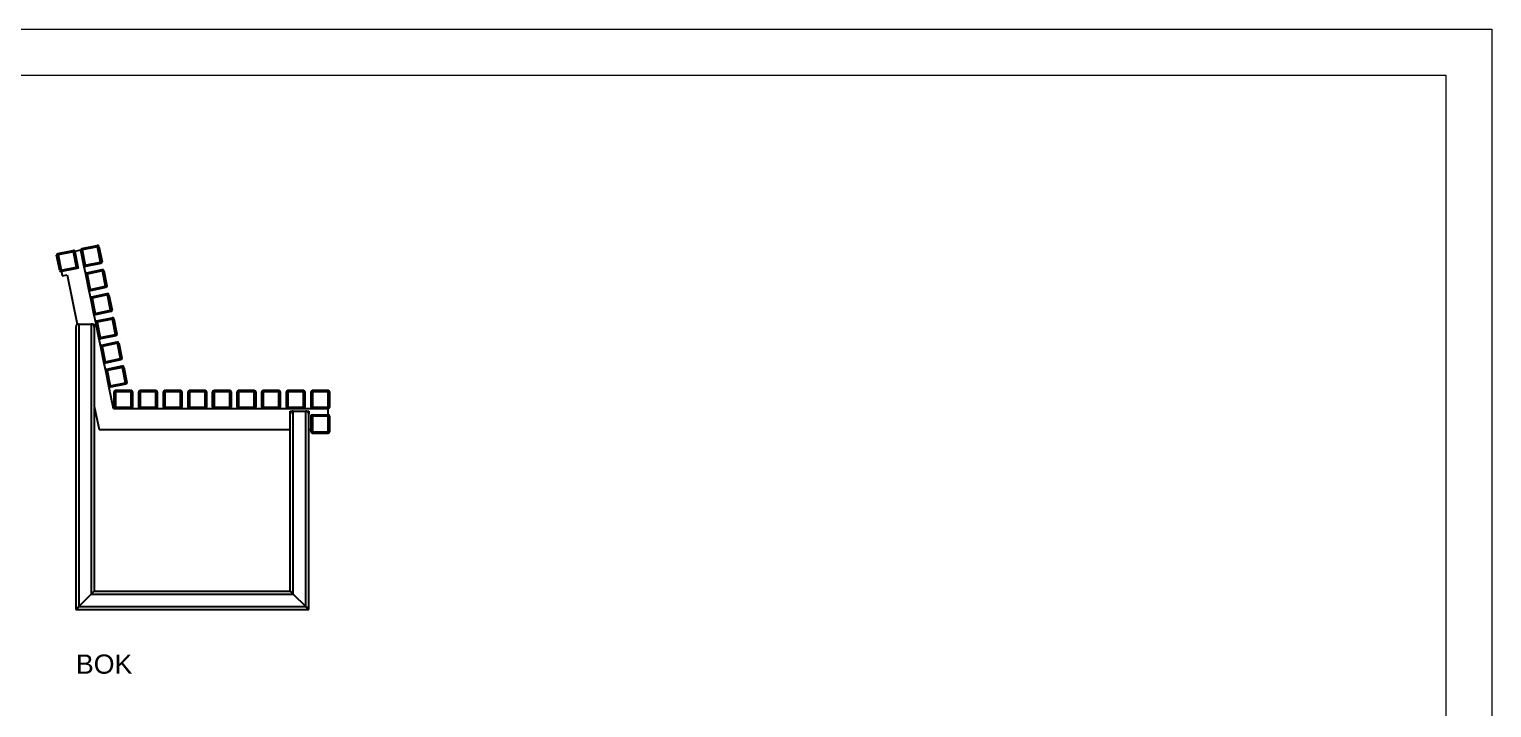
# Model space of a CAD drawing. Header units: millimetres. Extents: x 692 to 6632, y -3502 to 698.
# Drawn here: x 3455 to 6632, y -776 to 698 of the extents above; entities that cross this region are included whole.
import ezdxf

# ---------------------------------------------------------------- set-up
doc = ezdxf.new("R2010")
doc.units = ezdxf.units.MM
doc.layers.add('tabelka', color=155, linetype='Continuous')
doc.layers.add('WYMIAR', color=96, linetype='Continuous')

# ---------------------------------------------------------------- blocks, each defined once
blk = doc.blocks.new('bok')
for p, q in [((-192.8, 1691), (-199.7, 1724.2)), ((-197.3, 1727.8), (-164.1, 1734.7)), ((-163.4, 1731.7), (-196.7, 1724.9)), ((-196.7, 1724.9), (-189.8, 1691.6)), ((-156.6, 1698.4), (-163.4, 1731.7)), ((-147.3, 1735.1), (-160.5, 1732.3)), ((-160.5, 1732.4), (-153.6, 1699.1)), ((-147.3, 1735.1), (-151.2, 1734.3)), ((-151.2, 1734.3), (-151.2, 1734.2)), ((-140.4, 1701.8), (-147.3, 1735.1)), ((-145, 1738.6), (-111.7, 1745.5)), ((-111.1, 1742.6), (-144.3, 1735.7)), ((-144.3, 1735.7), (-137.5, 1702.4)), ((-104.2, 1709.3), (-111.1, 1742.6)), ((-108.1, 1743.2), (-101.2, 1709.9)), ((-189.8, 1691.6), (-156.6, 1698.4)), ((-153, 1696.1), (-189.2, 1688.6)), ((-155.9, 1695.5), (-189.2, 1688.6)), ((-189.2, 1688.6), (-187.4, 1679.6)), ((-153.6, 1699.1), (-153, 1696.1)), ((-136.4, 1682.7), (-140.4, 1701.8)), ((-137.5, 1702.4), (-104.2, 1709.3)), ((-103.6, 1706.4), (-136.8, 1699.5)), ((-134.1, 1686.2), (-100.8, 1693.1)), ((-100.2, 1690.2), (-133.5, 1683.3)), ((-93.3, 1656.9), (-100.2, 1690.2)), ((-97.3, 1690.8), (-90.4, 1657.5)), ((-187.4, 1679.6), (-177.1, 1681.7)), ((-177.1, 1681.7), (-154.9, 1574.6)), ((-129.6, 1649.4), (-136.4, 1682.7)), ((-133.5, 1683.3), (-126.6, 1650)), ((-126.6, 1650), (-93.3, 1656.9)), ((-92.7, 1654), (-126, 1647.1)), ((-125.6, 1630.3), (-129.6, 1649.4)), ((-118.7, 1597), (-125.6, 1630.3)), ((-123.3, 1633.9), (-90, 1640.7)), ((-89.4, 1637.8), (-122.7, 1630.9)), ((-122.7, 1630.9), (-115.8, 1597.6)), ((-82.5, 1604.5), (-89.4, 1637.8)), ((-86.4, 1638.4), (-79.5, 1605.1)), ((-114.8, 1577.9), (-118.7, 1597)), ((-115.8, 1597.6), (-82.5, 1604.5)), ((-81.9, 1601.6), (-115.2, 1594.7)), ((-112.4, 1581.5), (-79.1, 1588.4)), ((-158, 1568.2), (-158, 954.6)), ((-154.9, 1574.6), (-151.6, 1574.6)), ((-151.6, 1574.6), (-151.6, 961)), ((-151.6, 1574.6), (-124.4, 1574.6)), ((-124.4, 1574.6), (-117.9, 1574.6)), ((-124.4, 1574.6), (-124.4, 988.2)), ((-118.2, 1574.6), (-117.9, 1573.6)), ((-118, 1568.2), (-118, 994.6)), ((-117.9, 1574.6), (-117.9, 1534.7)), ((-107.9, 1544.6), (-114.8, 1577.9)), ((-78.5, 1585.4), (-111.8, 1578.5)), ((-111.8, 1578.5), (-104.9, 1545.2)), ((-71.6, 1552.1), (-78.5, 1585.4)), ((-75.6, 1586), (-68.7, 1552.7)), ((-117.9, 1534.7), (-118, 1534.7)), ((-103.9, 1525.5), (-107.9, 1544.6)), ((-104.9, 1545.2), (-71.6, 1552.1)), ((-71, 1549.2), (-104.3, 1542.3)), ((-97, 1492.2), (-103.9, 1525.5)), ((-101.6, 1529.1), (-68.3, 1536)), ((-67.7, 1533), (-101, 1526.1)), ((-101, 1526.1), (-94.1, 1492.8)), ((-60.8, 1499.7), (-67.7, 1533)), ((-64.7, 1533.6), (-57.8, 1500.3)), ((-94.1, 1492.8), (-60.8, 1499.7)), ((-60.2, 1496.8), (-93.5, 1489.9)), ((-93.1, 1473.1), (-97, 1492.2)), ((-86.2, 1439.8), (-93.1, 1473.1)), ((-90.7, 1476.7), (-57.4, 1483.6)), ((-56.8, 1480.6), (-90.1, 1473.7)), ((-90.1, 1473.7), (-83.2, 1440.5)), ((-49.9, 1447.3), (-56.8, 1480.6)), ((-53.9, 1481.2), (-47, 1448)), ((-76, 1390.8), (-86.2, 1439.8)), ((-83.2, 1440.5), (-49.9, 1447.3)), ((-49.3, 1444.4), (-82.6, 1437.5)), ((-71.9, 1430.8), (-71.9, 1427.8)), ((-71.9, 1430.8), (-37.9, 1430.8)), ((-37.9, 1430.8), (-37.9, 1427.8)), ((-18.4, 1430.8), (15.6, 1430.8)), ((-18.4, 1430.8), (-18.4, 1427.8)), ((15.6, 1430.8), (15.6, 1427.8)), ((35.1, 1430.8), (69.1, 1430.8)), ((35.1, 1430.8), (35.1, 1427.8)), ((69.1, 1430.8), (69.1, 1427.8)), ((88.6, 1430.8), (122.6, 1430.8)), ((88.6, 1430.8), (88.6, 1427.8)), ((122.6, 1430.8), (122.6, 1427.8)), ((142.1, 1430.8), (176.1, 1430.8)), ((142.1, 1430.8), (142.1, 1427.8)), ((176.1, 1430.8), (176.1, 1427.8)), ((195.6, 1430.8), (229.6, 1430.8)), ((195.6, 1430.8), (195.6, 1427.8)), ((229.6, 1430.8), (229.6, 1427.8)), ((249.1, 1430.8), (283.1, 1430.8)), ((249.1, 1430.8), (249.1, 1427.8)), ((283.1, 1430.8), (283.1, 1427.8)), ((302.6, 1430.8), (336.6, 1430.8)), ((302.6, 1430.8), (302.6, 1427.8)), ((336.6, 1430.8), (336.6, 1427.8)), ((356.1, 1430.8), (390.1, 1430.8)), ((356.1, 1430.8), (356.1, 1427.8)), ((390.1, 1430.8), (390.1, 1427.8)), ((-74.9, 1427.8), (-71.9, 1427.8)), ((-74.9, 1393.8), (-74.9, 1427.8)), ((-37.9, 1427.8), (-71.9, 1427.8)), ((-71.9, 1427.8), (-71.9, 1393.8)), ((-37.9, 1393.8), (-37.9, 1427.8)), ((-37.9, 1427.8), (-34.9, 1427.8)), ((-34.9, 1427.8), (-34.9, 1393.8)), ((-21.4, 1393.8), (-21.4, 1427.8)), ((-21.4, 1427.8), (-18.4, 1427.8)), ((15.6, 1427.8), (-18.4, 1427.8)), ((-18.4, 1427.8), (-18.4, 1393.8)), ((15.6, 1393.8), (15.6, 1427.8)), ((15.6, 1427.8), (18.6, 1427.8)), ((18.6, 1427.8), (18.6, 1393.8)), ((32.1, 1393.8), (32.1, 1427.8)), ((32.1, 1427.8), (35.1, 1427.8)), ((69.1, 1427.8), (35.1, 1427.8)), ((35.1, 1427.8), (35.1, 1393.8)), ((69.1, 1393.8), (69.1, 1427.8)), ((69.1, 1427.8), (72.1, 1427.8)), ((72.1, 1427.8), (72.1, 1393.8)), ((85.6, 1427.8), (88.6, 1427.8)), ((85.6, 1393.8), (85.6, 1427.8)), ((122.6, 1427.8), (88.6, 1427.8)), ((88.6, 1427.8), (88.6, 1393.8)), ((122.6, 1393.8), (122.6, 1427.8)), ((122.6, 1427.8), (125.6, 1427.8)), ((125.6, 1427.8), (125.6, 1393.8)), ((139.1, 1393.8), (139.1, 1427.8)), ((139.1, 1427.8), (142.1, 1427.8)), ((176.1, 1427.8), (142.1, 1427.8)), ((142.1, 1427.8), (142.1, 1393.8)), ((176.1, 1393.8), (176.1, 1427.8)), ((176.1, 1427.8), (179.1, 1427.8)), ((179.1, 1427.8), (179.1, 1393.8)), ((192.6, 1393.8), (192.6, 1427.8)), ((192.6, 1427.8), (195.6, 1427.8)), ((195.6, 1427.8), (195.6, 1393.8)), ((229.6, 1427.8), (195.6, 1427.8)), ((229.6, 1393.8), (229.6, 1427.8)), ((229.6, 1427.8), (232.6, 1427.8)), ((232.6, 1427.8), (232.6, 1393.8)), ((246.1, 1427.8), (249.1, 1427.8)), ((246.1, 1393.8), (246.1, 1427.8)), ((283.1, 1427.8), (249.1, 1427.8)), ((249.1, 1427.8), (249.1, 1393.8)), ((283.1, 1393.8), (283.1, 1427.8)), ((283.1, 1427.8), (286.1, 1427.8)), ((286.1, 1427.8), (286.1, 1393.8)), ((299.6, 1393.8), (299.6, 1427.8)), ((299.6, 1427.8), (302.6, 1427.8)), ((336.6, 1427.8), (302.6, 1427.8)), ((302.6, 1427.8), (302.6, 1393.8)), ((336.6, 1393.8), (336.6, 1427.8)), ((336.6, 1427.8), (339.6, 1427.8)), ((339.6, 1427.8), (339.6, 1393.8)), ((353.1, 1393.8), (353.1, 1427.8)), ((353.1, 1427.8), (356.1, 1427.8)), ((356.1, 1427.8), (356.1, 1393.8)), ((390.1, 1427.8), (356.1, 1427.8)), ((390.1, 1393.8), (390.1, 1427.8)), ((390.1, 1427.8), (393.1, 1427.8)), ((393.1, 1427.8), (393.1, 1393.8)), ((-118, 1396.2), (-107.6, 1345.8)), ((-71.9, 1390.8), (-76, 1390.8)), ((-71.9, 1393.8), (-74.9, 1393.8)), ((-71.9, 1393.8), (-71.9, 1390.8)), ((-71.9, 1393.8), (-37.9, 1393.8)), ((-37.9, 1390.8), (-71.9, 1390.8)), ((-37.9, 1393.8), (-37.9, 1390.8)), ((-34.9, 1393.8), (-37.9, 1393.8)), ((-18.4, 1390.8), (-37.9, 1390.8)), ((-18.4, 1393.8), (-21.4, 1393.8)), ((-18.4, 1393.8), (15.6, 1393.8)), ((-18.4, 1393.8), (-18.4, 1390.8)), ((15.6, 1390.8), (-18.4, 1390.8)), ((15.6, 1393.8), (15.6, 1390.8)), ((18.6, 1393.8), (15.6, 1393.8)), ((35.1, 1390.8), (15.6, 1390.8)), ((35.1, 1393.8), (32.1, 1393.8)), ((35.1, 1393.8), (69.1, 1393.8)), ((35.1, 1393.8), (35.1, 1390.8)), ((69.1, 1390.8), (35.1, 1390.8)), ((69.1, 1393.8), (69.1, 1390.8)), ((72.1, 1393.8), (69.1, 1393.8)), ((88.6, 1390.8), (69.1, 1390.8)), ((88.6, 1393.8), (85.6, 1393.8)), ((88.6, 1393.8), (122.6, 1393.8)), ((88.6, 1393.8), (88.6, 1390.8)), ((122.6, 1390.8), (88.6, 1390.8)), ((122.6, 1393.8), (122.6, 1390.8)), ((125.6, 1393.8), (122.6, 1393.8)), ((142.1, 1390.8), (122.6, 1390.8)), ((142.1, 1393.8), (139.1, 1393.8)), ((142.1, 1393.8), (142.1, 1390.8)), ((142.1, 1393.8), (176.1, 1393.8)), ((176.1, 1390.8), (142.1, 1390.8)), ((179.1, 1393.8), (176.1, 1393.8)), ((176.1, 1393.8), (176.1, 1390.8)), ((195.6, 1390.8), (176.1, 1390.8)), ((195.6, 1393.8), (192.6, 1393.8)), ((195.6, 1393.8), (229.6, 1393.8)), ((195.6, 1393.8), (195.6, 1390.8)), ((229.6, 1390.8), (195.6, 1390.8)), ((229.6, 1393.8), (229.6, 1390.8)), ((232.6, 1393.8), (229.6, 1393.8)), ((249.1, 1390.8), (229.6, 1390.8)), ((249.1, 1393.8), (246.1, 1393.8)), ((249.1, 1393.8), (283.1, 1393.8)), ((249.1, 1393.8), (249.1, 1390.8)), ((283.1, 1390.8), (249.1, 1390.8)), ((286.1, 1393.8), (283.1, 1393.8)), ((283.1, 1393.8), (283.1, 1390.8)), ((302.6, 1390.8), (283.1, 1390.8)), ((302.6, 1393.8), (299.6, 1393.8)), ((302.6, 1393.8), (302.6, 1390.8)), ((302.6, 1393.8), (336.6, 1393.8)), ((336.6, 1390.8), (302.6, 1390.8)), ((307.7, 1385.8), (314.1, 1385.8)), ((307.7, 1379.4), (307.7, 1385.8)), ((307.7, 994.6), (307.7, 1379.4)), ((314.1, 988.2), (314.1, 1385.8)), ((314.1, 1385.8), (341.3, 1385.8)), ((339.6, 1393.8), (336.6, 1393.8)), ((336.6, 1393.8), (336.6, 1390.8)), ((356.1, 1390.8), (336.6, 1390.8)), ((341.3, 1385.8), (347.7, 1385.8)), ((341.3, 961), (341.3, 1385.8)), ((347.7, 1385.8), (347.7, 1379.4)), ((347.7, 954.6), (347.7, 1379.4)), ((356.1, 1393.8), (353.1, 1393.8)), ((353.1, 1374.3), (353.1, 1377.3)), ((353.1, 1377.3), (356.1, 1377.3)), ((353.1, 1340.3), (353.1, 1374.3)), ((356.1, 1374.3), (353.1, 1374.3)), ((356.1, 1393.8), (390.1, 1393.8)), ((356.1, 1393.8), (356.1, 1390.8)), ((390.1, 1390.8), (356.1, 1390.8)), ((356.1, 1374.3), (356.1, 1377.3)), ((356.1, 1377.3), (390.1, 1377.3)), ((356.1, 1374.3), (356.1, 1340.3)), ((390.1, 1374.3), (356.1, 1374.3)), ((390.1, 1393.8), (390.1, 1390.8)), ((393.1, 1393.8), (390.1, 1393.8)), ((390.1, 1377.3), (390.1, 1390.8)), ((390.1, 1374.3), (390.1, 1377.3)), ((390.1, 1374.3), (393.1, 1374.3)), ((390.1, 1340.3), (390.1, 1374.3)), ((393.1, 1374.3), (393.1, 1340.3)), ((-107.6, 1345.8), (307.7, 1345.8)), ((347.7, 1345.8), (353.1, 1345.8)), ((353.1, 1340.3), (356.1, 1340.3)), ((356.1, 1337.3), (356.1, 1340.3)), ((356.1, 1340.3), (390.1, 1340.3)), ((390.1, 1337.3), (356.1, 1337.3)), ((390.1, 1337.3), (390.1, 1340.3)), ((393.1, 1340.3), (390.1, 1340.3)), ((-151.6, 961), (-124.4, 988.2)), ((-124.4, 988.2), (314.1, 988.2)), ((-118, 994.6), (307.7, 994.6)), ((314.1, 988.2), (341.3, 961)), ((-158, 954.6), (347.7, 954.6)), ((-151.6, 961), (341.3, 961))]:
    blk.add_line(p, q)
at = {"flags": 128}
for points in [[(-199.7, 1724.2), (-199.6, 1724.3), (-199.5, 1724.3), (-199.2, 1724.3), (-198.8, 1724.4), (-198.4, 1724.5), (-197.9, 1724.6), (-197.3, 1724.7), (-196.7, 1724.9)], [(-197.3, 1727.8), (-197.3, 1727.7), (-197.3, 1727.6), (-197.2, 1727.3), (-197.2, 1726.9), (-197.1, 1726.5), (-197, 1726), (-196.9, 1725.4), (-196.7, 1724.9)], [(-164.1, 1734.7), (-164, 1734.6), (-164, 1734.5), (-163.9, 1734.2), (-163.9, 1733.8), (-163.8, 1733.4), (-163.7, 1732.9), (-163.6, 1732.3), (-163.4, 1731.7)], [(-163.4, 1731.7), (-162.9, 1731.9), (-162.3, 1732), (-161.8, 1732.1), (-161.4, 1732.2), (-161, 1732.2), (-160.7, 1732.3), (-160.6, 1732.3), (-160.5, 1732.4)], [(-144.3, 1735.7), (-144.9, 1735.6), (-145.5, 1735.5), (-146, 1735.4), (-146.4, 1735.3), (-146.8, 1735.2), (-147.1, 1735.1), (-147.2, 1735.1), (-147.3, 1735.1)], [(-144.3, 1735.7), (-144.5, 1736.3), (-144.6, 1736.8), (-144.7, 1737.3), (-144.8, 1737.8), (-144.9, 1738.1), (-144.9, 1738.4), (-144.9, 1738.6), (-145, 1738.6)], [(-111.1, 1742.6), (-111.2, 1743.2), (-111.3, 1743.7), (-111.4, 1744.2), (-111.5, 1744.7), (-111.6, 1745), (-111.6, 1745.3), (-111.7, 1745.5), (-111.7, 1745.5)], [(-111.1, 1742.6), (-110.5, 1742.7), (-109.9, 1742.8), (-109.4, 1742.9), (-109, 1743), (-108.6, 1743.1), (-108.3, 1743.1), (-108.2, 1743.2), (-108.1, 1743.2)], [(-189.8, 1691.6), (-190.4, 1691.4), (-191, 1691.3), (-191.5, 1691.2), (-191.9, 1691.1), (-192.3, 1691.1), (-192.6, 1691), (-192.7, 1691), (-192.8, 1691)], [(-189.8, 1691.6), (-189.7, 1691), (-189.6, 1690.4), (-189.5, 1689.9), (-189.4, 1689.5), (-189.3, 1689.1), (-189.3, 1688.8), (-189.2, 1688.7), (-189.2, 1688.6)], [(-153.6, 1699.1), (-153.7, 1699), (-153.8, 1699), (-154.1, 1699), (-154.5, 1698.9), (-154.9, 1698.8), (-155.4, 1698.7), (-156, 1698.6), (-156.6, 1698.4)], [(-156.6, 1698.4), (-156.4, 1697.9), (-156.3, 1697.3), (-156.2, 1696.8), (-156.1, 1696.4), (-156, 1696), (-156, 1695.7), (-156, 1695.6), (-155.9, 1695.5)], [(-140.4, 1701.8), (-140.3, 1701.8), (-140.2, 1701.8), (-139.9, 1701.9), (-139.5, 1702), (-139.1, 1702.1), (-138.6, 1702.2), (-138, 1702.3), (-137.5, 1702.4)], [(-136.8, 1699.5), (-136.9, 1699.5), (-136.9, 1699.7), (-137, 1700), (-137, 1700.3), (-137.1, 1700.8), (-137.2, 1701.3), (-137.3, 1701.8), (-137.5, 1702.4)], [(-133.5, 1683.3), (-133.6, 1683.9), (-133.7, 1684.4), (-133.8, 1684.9), (-133.9, 1685.4), (-134, 1685.7), (-134.1, 1686), (-134.1, 1686.2), (-134.1, 1686.2)], [(-101.2, 1709.9), (-101.3, 1709.9), (-101.4, 1709.9), (-101.7, 1709.8), (-102.1, 1709.7), (-102.5, 1709.6), (-103, 1709.5), (-103.6, 1709.4), (-104.2, 1709.3)], [(-103.6, 1706.4), (-103.6, 1706.4), (-103.6, 1706.6), (-103.7, 1706.9), (-103.7, 1707.2), (-103.8, 1707.7), (-103.9, 1708.2), (-104, 1708.7), (-104.2, 1709.3)], [(-100.2, 1690.2), (-100.3, 1690.8), (-100.4, 1691.3), (-100.5, 1691.8), (-100.6, 1692.3), (-100.7, 1692.6), (-100.8, 1692.9), (-100.8, 1693.1), (-100.8, 1693.1)], [(-100.2, 1690.2), (-99.6, 1690.3), (-99.1, 1690.4), (-98.6, 1690.5), (-98.1, 1690.6), (-97.8, 1690.7), (-97.5, 1690.8), (-97.3, 1690.8), (-97.3, 1690.8)], [(-133.5, 1683.3), (-134.1, 1683.2), (-134.6, 1683.1), (-135.1, 1683), (-135.6, 1682.9), (-135.9, 1682.8), (-136.2, 1682.7), (-136.4, 1682.7), (-136.4, 1682.7)], [(-90.4, 1657.5), (-90.4, 1657.5), (-90.6, 1657.5), (-90.9, 1657.4), (-91.2, 1657.3), (-91.7, 1657.2), (-92.2, 1657.1), (-92.7, 1657), (-93.3, 1656.9)], [(-92.7, 1654), (-92.7, 1654), (-92.8, 1654.2), (-92.8, 1654.5), (-92.9, 1654.8), (-93, 1655.3), (-93.1, 1655.8), (-93.2, 1656.3), (-93.3, 1656.9)], [(-129.6, 1649.4), (-129.5, 1649.4), (-129.3, 1649.5), (-129.1, 1649.5), (-128.7, 1649.6), (-128.2, 1649.7), (-127.7, 1649.8), (-127.2, 1649.9), (-126.6, 1650)], [(-126, 1647.1), (-126, 1647.1), (-126.1, 1647.3), (-126.1, 1647.6), (-126.2, 1647.9), (-126.3, 1648.4), (-126.4, 1648.9), (-126.5, 1649.4), (-126.6, 1650)], [(-122.7, 1630.9), (-123.2, 1630.8), (-123.8, 1630.7), (-124.3, 1630.6), (-124.7, 1630.5), (-125.1, 1630.4), (-125.4, 1630.4), (-125.5, 1630.3), (-125.6, 1630.3)], [(-122.7, 1630.9), (-122.8, 1631.5), (-122.9, 1632), (-123, 1632.5), (-123.1, 1633), (-123.2, 1633.4), (-123.2, 1633.6), (-123.3, 1633.8), (-123.3, 1633.9)], [(-89.4, 1637.8), (-89.5, 1638.4), (-89.6, 1638.9), (-89.7, 1639.4), (-89.8, 1639.9), (-89.9, 1640.3), (-89.9, 1640.5), (-90, 1640.7), (-90, 1640.7)], [(-89.4, 1637.8), (-88.8, 1637.9), (-88.2, 1638), (-87.7, 1638.1), (-87.3, 1638.2), (-86.9, 1638.3), (-86.7, 1638.4), (-86.5, 1638.4), (-86.4, 1638.4)], [(-118.7, 1597), (-118.7, 1597), (-118.5, 1597.1), (-118.2, 1597.1), (-117.8, 1597.2), (-117.4, 1597.3), (-116.9, 1597.4), (-116.3, 1597.5), (-115.8, 1597.6)], [(-115.2, 1594.7), (-115.2, 1594.7), (-115.2, 1594.9), (-115.3, 1595.2), (-115.3, 1595.5), (-115.4, 1596), (-115.5, 1596.5), (-115.7, 1597.1), (-115.8, 1597.6)], [(-79.5, 1605.1), (-79.6, 1605.1), (-79.8, 1605.1), (-80, 1605), (-80.4, 1604.9), (-80.8, 1604.9), (-81.4, 1604.7), (-81.9, 1604.6), (-82.5, 1604.5)], [(-81.9, 1601.6), (-81.9, 1601.6), (-81.9, 1601.8), (-82, 1602.1), (-82, 1602.4), (-82.1, 1602.9), (-82.2, 1603.4), (-82.4, 1603.9), (-82.5, 1604.5)], [(-78.5, 1585.4), (-78.6, 1586), (-78.8, 1586.5), (-78.9, 1587.1), (-79, 1587.5), (-79, 1587.9), (-79.1, 1588.1), (-79.1, 1588.3), (-79.1, 1588.4)], [(-111.8, 1578.5), (-112.4, 1578.4), (-112.9, 1578.3), (-113.4, 1578.2), (-113.9, 1578.1), (-114.3, 1578), (-114.5, 1578), (-114.7, 1577.9), (-114.8, 1577.9)], [(-111.8, 1578.5), (-111.9, 1579.1), (-112, 1579.7), (-112.2, 1580.2), (-112.2, 1580.6), (-112.3, 1581), (-112.4, 1581.2), (-112.4, 1581.4), (-112.4, 1581.5)], [(-78.5, 1585.4), (-77.9, 1585.5), (-77.4, 1585.7), (-76.9, 1585.8), (-76.4, 1585.8), (-76.1, 1585.9), (-75.8, 1586), (-75.6, 1586), (-75.6, 1586)], [(-107.9, 1544.6), (-107.8, 1544.6), (-107.6, 1544.7), (-107.4, 1544.7), (-107, 1544.8), (-106.6, 1544.9), (-106, 1545), (-105.5, 1545.1), (-104.9, 1545.2)], [(-104.3, 1542.3), (-104.3, 1542.4), (-104.4, 1542.5), (-104.4, 1542.8), (-104.5, 1543.2), (-104.6, 1543.6), (-104.7, 1544.1), (-104.8, 1544.7), (-104.9, 1545.2)], [(-101, 1526.1), (-101.5, 1526), (-102.1, 1525.9), (-102.6, 1525.8), (-103, 1525.7), (-103.4, 1525.6), (-103.7, 1525.6), (-103.9, 1525.5), (-103.9, 1525.5)], [(-101, 1526.1), (-101.1, 1526.7), (-101.2, 1527.3), (-101.3, 1527.8), (-101.4, 1528.2), (-101.5, 1528.6), (-101.5, 1528.9), (-101.6, 1529), (-101.6, 1529.1)], [(-68.7, 1552.7), (-68.7, 1552.7), (-68.9, 1552.7), (-69.2, 1552.6), (-69.6, 1552.6), (-70, 1552.5), (-70.5, 1552.4), (-71.1, 1552.2), (-71.6, 1552.1)], [(-71, 1549.2), (-71, 1549.2), (-71.1, 1549.4), (-71.1, 1549.7), (-71.2, 1550), (-71.3, 1550.5), (-71.4, 1551), (-71.5, 1551.6), (-71.6, 1552.1)], [(-67.7, 1533), (-67.8, 1533.6), (-67.9, 1534.2), (-68, 1534.7), (-68.1, 1535.1), (-68.2, 1535.5), (-68.2, 1535.7), (-68.3, 1535.9), (-68.3, 1536)], [(-67.7, 1533), (-67.1, 1533.1), (-66.6, 1533.3), (-66, 1533.4), (-65.6, 1533.5), (-65.2, 1533.5), (-65, 1533.6), (-64.8, 1533.6), (-64.7, 1533.6)], [(-57.8, 1500.3), (-57.9, 1500.3), (-58.1, 1500.3), (-58.3, 1500.2), (-58.7, 1500.2), (-59.2, 1500.1), (-59.7, 1500), (-60.2, 1499.9), (-60.8, 1499.7)], [(-60.2, 1496.8), (-60.2, 1496.9), (-60.2, 1497), (-60.3, 1497.3), (-60.4, 1497.7), (-60.4, 1498.1), (-60.6, 1498.6), (-60.7, 1499.2), (-60.8, 1499.7)], [(-97, 1492.2), (-97, 1492.2), (-96.8, 1492.3), (-96.5, 1492.3), (-96.2, 1492.4), (-95.7, 1492.5), (-95.2, 1492.6), (-94.7, 1492.7), (-94.1, 1492.8)], [(-93.5, 1489.9), (-93.5, 1490), (-93.5, 1490.1), (-93.6, 1490.4), (-93.7, 1490.8), (-93.7, 1491.2), (-93.8, 1491.7), (-94, 1492.3), (-94.1, 1492.8)], [(-90.1, 1473.7), (-90.7, 1473.6), (-91.3, 1473.5), (-91.8, 1473.4), (-92.2, 1473.3), (-92.6, 1473.2), (-92.8, 1473.2), (-93, 1473.2), (-93.1, 1473.1)], [(-90.1, 1473.7), (-90.2, 1474.3), (-90.4, 1474.9), (-90.5, 1475.4), (-90.6, 1475.8), (-90.6, 1476.2), (-90.7, 1476.5), (-90.7, 1476.6), (-90.7, 1476.7)], [(-56.8, 1480.6), (-57, 1481.2), (-57.1, 1481.8), (-57.2, 1482.3), (-57.3, 1482.7), (-57.3, 1483.1), (-57.4, 1483.4), (-57.4, 1483.5), (-57.4, 1483.6)], [(-56.8, 1480.6), (-56.3, 1480.8), (-55.7, 1480.9), (-55.2, 1481), (-54.8, 1481.1), (-54.4, 1481.1), (-54.1, 1481.2), (-54, 1481.2), (-53.9, 1481.2)], [(-86.2, 1439.8), (-86.1, 1439.9), (-86, 1439.9), (-85.7, 1439.9), (-85.3, 1440), (-84.9, 1440.1), (-84.4, 1440.2), (-83.8, 1440.3), (-83.2, 1440.5)], [(-82.6, 1437.5), (-82.6, 1437.6), (-82.7, 1437.7), (-82.7, 1438), (-82.8, 1438.4), (-82.9, 1438.8), (-83, 1439.3), (-83.1, 1439.9), (-83.2, 1440.5)], [(-47, 1448), (-47.1, 1447.9), (-47.2, 1447.9), (-47.5, 1447.9), (-47.9, 1447.8), (-48.3, 1447.7), (-48.8, 1447.6), (-49.4, 1447.5), (-49.9, 1447.3)], [(-49.3, 1444.4), (-49.3, 1444.5), (-49.4, 1444.6), (-49.4, 1444.9), (-49.5, 1445.3), (-49.6, 1445.7), (-49.7, 1446.2), (-49.8, 1446.8), (-49.9, 1447.3)], [(-124.4, 988.2), (-123.1, 989.5), (-121.9, 990.7), (-120.8, 991.8), (-119.9, 992.8), (-119.1, 993.6), (-118.5, 994.2), (-118.1, 994.5), (-118, 994.6)], [(-118, 994.6), (-118.1, 994.5), (-118.5, 994.2), (-119.1, 993.6), (-119.9, 992.8), (-120.8, 991.8), (-121.9, 990.7), (-123.1, 989.5), (-124.4, 988.2)], [(307.7, 994.6), (307.8, 994.5), (308.2, 994.2), (308.8, 993.6), (309.6, 992.8), (310.6, 991.8), (311.7, 990.7), (312.9, 989.5), (314.1, 988.2)], [(314.1, 988.2), (312.9, 989.5), (311.7, 990.7), (310.6, 991.8), (309.6, 992.8), (308.8, 993.6), (308.2, 994.2), (307.8, 994.5), (307.7, 994.6)], [(-158, 954.6), (-157.9, 954.8), (-157.5, 955.1), (-156.9, 955.7), (-156.1, 956.5), (-155.1, 957.5), (-154, 958.6), (-152.8, 959.8), (-151.6, 961)], [(-151.6, 961), (-152.8, 959.8), (-154, 958.6), (-155.1, 957.5), (-156.1, 956.5), (-156.9, 955.7), (-157.5, 955.1), (-157.9, 954.8), (-158, 954.6)], [(341.3, 961), (342.6, 959.8), (343.8, 958.6), (344.9, 957.5), (345.8, 956.5), (346.6, 955.7), (347.2, 955.1), (347.6, 954.8), (347.7, 954.6)], [(347.7, 954.6), (347.6, 954.7), (347.3, 955), (346.8, 955.5), (346.2, 956.1), (345.4, 956.9), (344.5, 957.8), (343.5, 958.9), (342.4, 959.9), (341.3, 961)]]:
    blk.add_lwpolyline(points, dxfattribs=at)
for centre, radius, start, end in [((-196.7, 1724.9), 3, 101.6944, 191.6944), ((-163.4, 1731.7), 3, 11.6944, 101.6944), ((-144.3, 1735.7), 3, 101.6944, 191.6944), ((-111.1, 1742.6), 3, 11.6944, 101.6944), ((-189.8, 1691.6), 3, 191.6944, 281.6944), ((-156.6, 1698.4), 3, 281.6944, 11.6944), ((-137.5, 1702.4), 3, 191.6944, 281.6944), ((-133.5, 1683.3), 3, 101.6944, 191.6944), ((-104.2, 1709.3), 3, 281.6944, 11.6944), ((-100.2, 1690.2), 3, 11.6944, 101.6944), ((-93.3, 1656.9), 3, 281.6944, 11.6944), ((-126.6, 1650), 3, 191.6944, 281.6944), ((-122.7, 1630.9), 3, 101.6944, 191.6944), ((-89.4, 1637.8), 3, 11.6944, 101.6944), ((-115.8, 1597.6), 3, 191.6944, 281.6944), ((-82.5, 1604.5), 3, 281.6944, 11.6944), ((-78.5, 1585.4), 3, 11.6944, 101.6944), ((-151.6, 1568.2), 6.4, 90, 180), ((-124.4, 1568.2), 6.4, 0, 90), ((-111.8, 1578.5), 3, 101.6944, 191.6944), ((-104.9, 1545.2), 3, 191.6944, 281.6944), ((-101, 1526.1), 3, 101.6944, 191.6944), ((-71.6, 1552.1), 3, 281.6944, 11.6944), ((-67.7, 1533), 3, 11.6944, 101.6944), ((-60.8, 1499.7), 3, 281.6944, 11.6944), ((-94.1, 1492.8), 3, 191.6944, 281.6944), ((-90.1, 1473.7), 3, 101.6944, 191.6944), ((-56.8, 1480.6), 3, 11.6944, 101.6944), ((-83.2, 1440.5), 3, 191.6944, 281.6944), ((-71.9, 1427.8), 3, 90, 180), ((-49.9, 1447.3), 3, 281.6944, 11.6944), ((-37.9, 1427.8), 3, 0, 90), ((-18.4, 1427.8), 3, 90, 180), ((15.6, 1427.8), 3, 0, 90), ((35.1, 1427.8), 3, 90, 180), ((69.1, 1427.8), 3, 0, 90), ((88.6, 1427.8), 3, 90, 180), ((122.6, 1427.8), 3, 0, 90), ((142.1, 1427.8), 3, 90, 180), ((176.1, 1427.8), 3, 0, 90), ((195.6, 1427.8), 3, 90, 180), ((229.6, 1427.8), 3, 0, 90), ((249.1, 1427.8), 3, 90, 180), ((283.1, 1427.8), 3, 0, 90), ((302.6, 1427.8), 3, 90, 180), ((336.6, 1427.8), 3, 0, 90), ((356.1, 1427.8), 3, 90, 180), ((390.1, 1427.8), 3, 0, 90), ((-71.9, 1393.8), 3, 180, 270), ((-37.9, 1393.8), 3, 270, 0), ((-18.4, 1393.8), 3, 180, 270), ((15.6, 1393.8), 3, 270, 0), ((35.1, 1393.8), 3, 180, 270), ((69.1, 1393.8), 3, 270, 0), ((88.6, 1393.8), 3, 180, 270), ((122.6, 1393.8), 3, 270, 0), ((142.1, 1393.8), 3, 180, 270), ((176.1, 1393.8), 3, 270, 0), ((195.6, 1393.8), 3, 180, 270), ((229.6, 1393.8), 3, 270, 0), ((249.1, 1393.8), 3, 180, 270), ((283.1, 1393.8), 3, 270, 0), ((302.6, 1393.8), 3, 180, 270), ((314.1, 1379.4), 6.4, 90, 180), ((336.6, 1393.8), 3, 270, 0), ((341.3, 1379.4), 6.4, 0, 90), ((356.1, 1393.8), 3, 180, 270), ((356.1, 1374.3), 3, 90, 180), ((390.1, 1393.8), 3, 270, 0), ((390.1, 1374.3), 3, 0, 90), ((356.1, 1340.3), 3, 180, 270), ((390.1, 1340.3), 3, 270, 0)]:
    blk.add_arc(centre, radius, start, end)

msp = doc.modelspace()

# ---------------------------------------------------------------- linework, layer by layer
at = {"layer": 'tabelka', "lineweight": 5}
for points in [[(691.65, 697.58), (6631.65, 697.58), (6631.65, -3502.42), (691.65, -3502.42)], [(791.65, 597.58), (6531.65, 597.58), (6531.65, -3402.42), (791.65, -3402.42)]]:
    msp.add_lwpolyline(points, close=True, dxfattribs=at)

# ---------------------------------------------------------------- block references
msp.add_blockref('bok', (3714.3, -1517.44))

# ---------------------------------------------------------------- texts
at = {"layer": 'WYMIAR', "insert": (3556.31, -660.61), "char_height": 41.5951, "width": 196.5247, "attachment_point": 1}
msp.add_mtext('{\\f@Arial Unicode MS|b0|i0|c238|p34;BOK}', dxfattribs=at)

doc.saveas('drawing.dxf')
